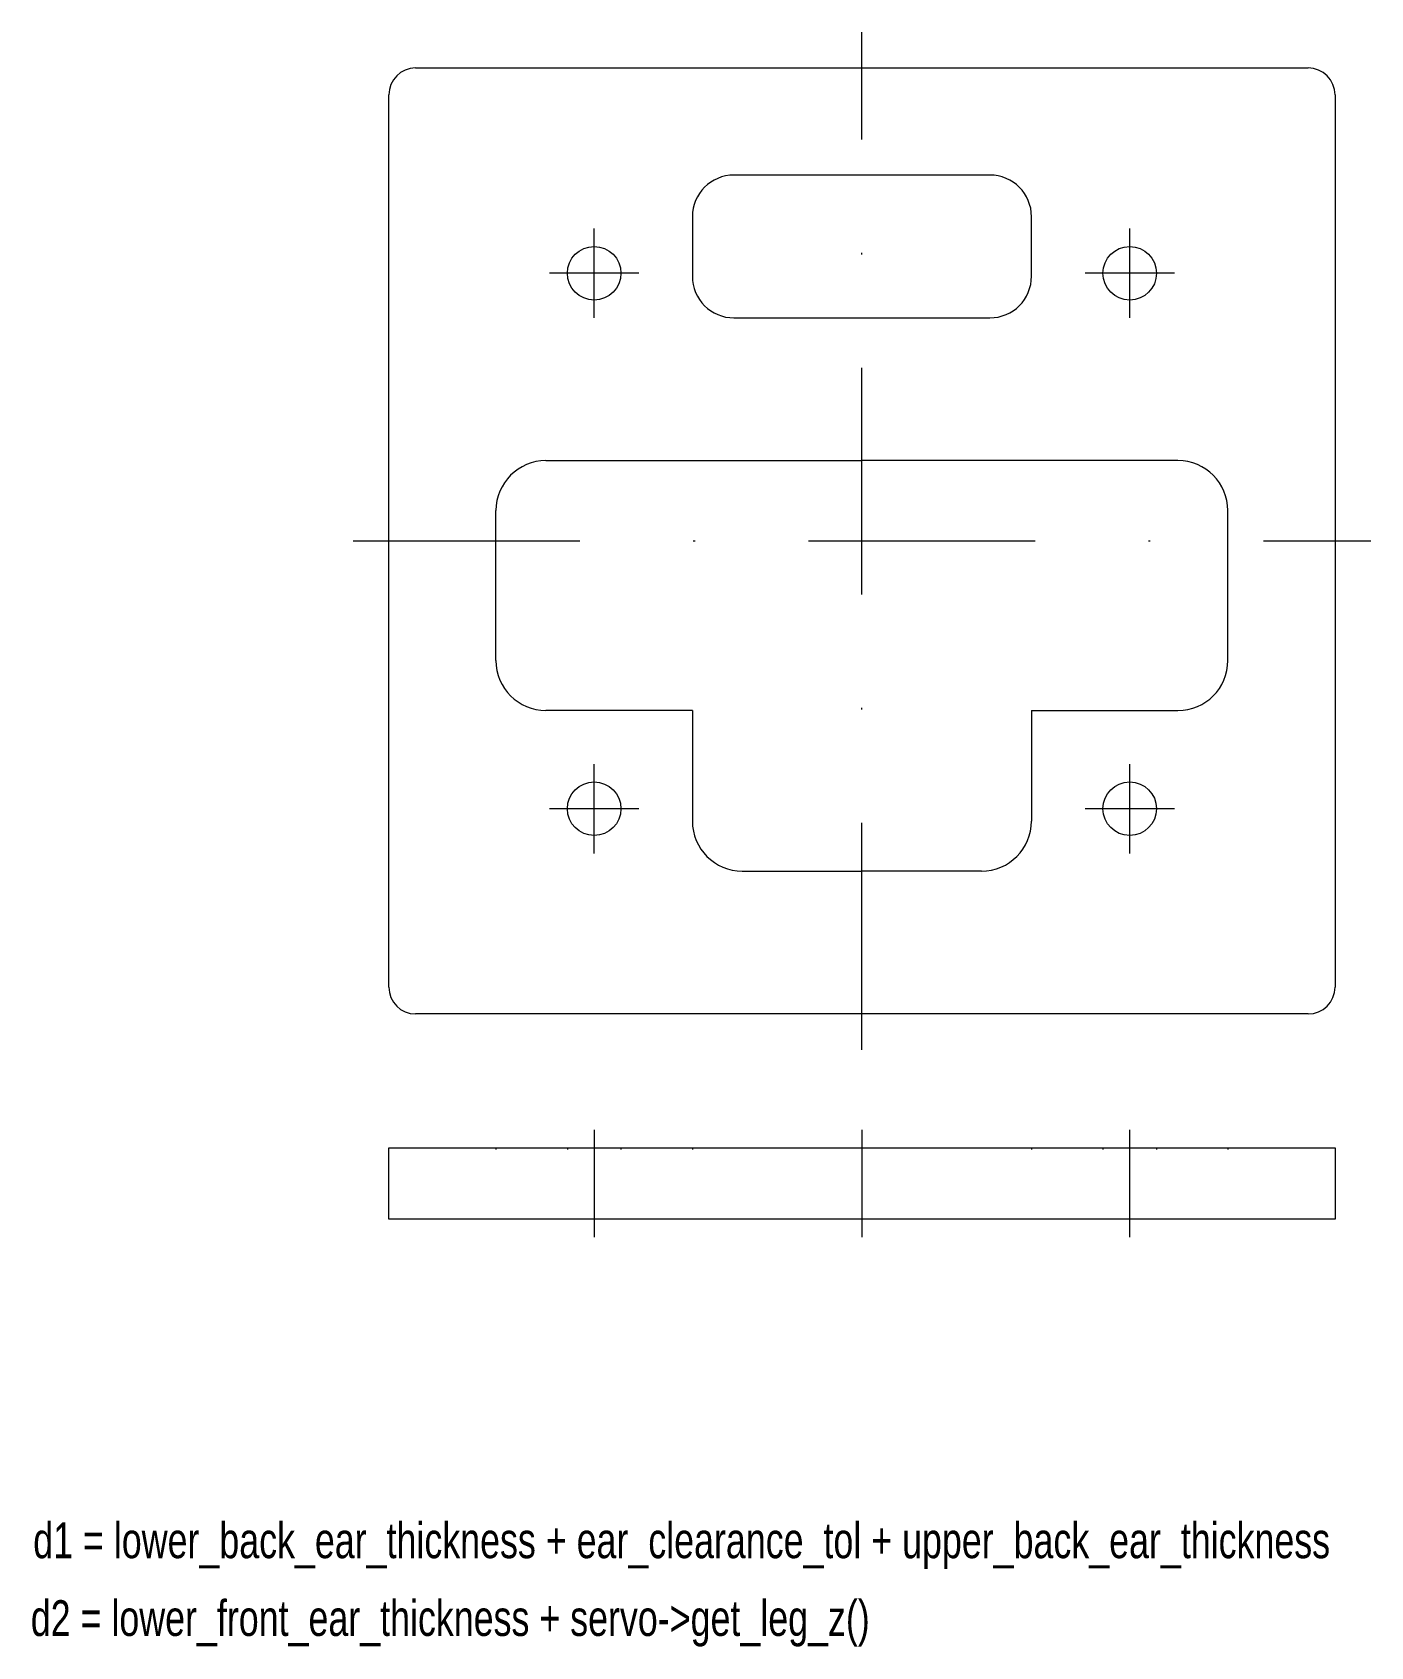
# Model space of a CAD drawing. Header units: millimetres. Extents: x -46.5 to 28.5, y -61.9 to 28.5.
import ezdxf

# ---------------------------------------------------------------- set-up
doc = ezdxf.new("R2010")
doc.units = ezdxf.units.MM
doc.linetypes.add('DASHDOT', pattern=[25.4, 12.7, -6.35, 0, -6.35])
doc.linetypes.add('DOT', pattern=[6.35, 0, -6.35])
for name, color, linetype, lineweight in [('Axis', 4, 'DASHDOT', 0), ('Base', 7, 'CONTINUOUS', 0), ('Dimensions', 1, 'CONTINUOUS', 0), ('Hidden', 6, 'DOT', 0)]:
    doc.layers.add(name, color=color, linetype=linetype, lineweight=lineweight)
doc.styles.get("Standard").update_dxf_attribs({"font": 'txt', "width": 0.75})

msp = doc.modelspace()

# ---------------------------------------------------------------- linework, layer by layer
at = {"layer": 'Axis'}
for p, q in [((0, -28.5), (0, 28.5)), ((-15, 12.5), (-15, 17.5)), ((15, 12.5), (15, 17.5)), ((-12.5, 15), (-17.5, 15)), ((17.5, 15), (12.5, 15)), ((-28.5, 0), (28.5, 0)), ((-15, -17.5), (-15, -12.5)), ((15, -17.5), (15, -12.5)), ((-12.5, -15), (-17.5, -15)), ((17.5, -15), (12.5, -15)), ((-15, -33), (-15, -39)), ((0, -33), (0, -39)), ((15, -39), (15, -33))]:
    msp.add_line(p, q, dxfattribs=at)
at = {"layer": 'Base'}
for p, q in [((-25, 26.5), (25, 26.5)), ((-26.5, -25), (-26.5, 25)), ((26.5, 25), (26.5, -25)), ((7.167, 20.5), (-7.167, 20.5)), ((-9.5, 18.167), (-9.5, 14.833)), ((9.5, 14.833), (9.5, 18.167)), ((-7.167, 12.5), (7.167, 12.5)), ((-17.7, 4.501), (0, 4.501)), ((17.7, 4.501), (0, 4.501)), ((-20.5, -6.699), (-20.5, 1.701)), ((20.5, -6.699), (20.5, 1.701)), ((-9.5, -9.499), (-17.7, -9.499)), ((-9.5, -9.499), (-9.5, -15.693)), ((9.5, -9.499), (17.7, -9.499)), ((9.5, -9.499), (9.5, -15.693)), ((-6.7, -18.493), (0, -18.493)), ((6.7, -18.493), (0, -18.493)), ((25, -26.5), (-25, -26.5)), ((-26.5, -34), (26.5, -34)), ((-26.5, -38), (-26.5, -34)), ((26.5, -34), (26.5, -38)), ((26.5, -38), (-26.5, -38))]:
    msp.add_line(p, q, dxfattribs=at)
for centre in [(-15, 15), (15, 15), (-15, -15), (15, -15)]:
    msp.add_circle(centre, 1.5, dxfattribs=at)
for centre, radius, start, end in [((-25, 25), 1.5, 90, 180), ((25, 25), 1.5, 0, 90), ((-7.167, 18.167), 2.333, 90, 180), ((7.167, 18.167), 2.333, 0, 90), ((-7.167, 14.833), 2.333, 180, 270), ((7.167, 14.833), 2.333, 270, 0), ((-17.7, 1.701), 2.8, 90, 180), ((17.7, 1.701), 2.8, 0, 90), ((-17.7, -6.699), 2.8, 180, 270), ((17.7, -6.699), 2.8, 270, 0), ((-6.7, -15.693), 2.8, 180, 270), ((6.7, -15.693), 2.8, 270, 0), ((-25, -25), 1.5, 180, 270), ((25, -25), 1.5, 270, 0)]:
    msp.add_arc(centre, radius, start, end, dxfattribs=at)
at = {"layer": 'Hidden'}
for p, q in [((-20.5, -34), (-20.5, -38)), ((-16.5, -34), (-16.5, -38)), ((-13.5, -34), (-13.5, -38)), ((-9.5, -34), (-9.5, -38)), ((9.5, -34), (9.5, -38)), ((13.5, -34), (13.5, -38)), ((16.5, -34), (16.5, -38)), ((20.5, -34), (20.5, -38))]:
    msp.add_line(p, q, dxfattribs=at)

# ---------------------------------------------------------------- texts
at = {"layer": 'Dimensions', "char_height": 2, "width": 100, "attachment_point": 1}
for s, insert in [('d1\\~=\\~lower_back_ear_thickness\\~+\\~ear_clearance_tol\\~+\\~upper_back_ear_thickness\\P', (-46.422, -54.99)), ('d2\\~=\\~lower_front_ear_thickness\\~+\\~servo->get_leg_z()\\P', (-46.558, -59.346))]:
    msp.add_mtext(s, dxfattribs=dict(at, insert=insert))

doc.saveas('drawing.dxf')
